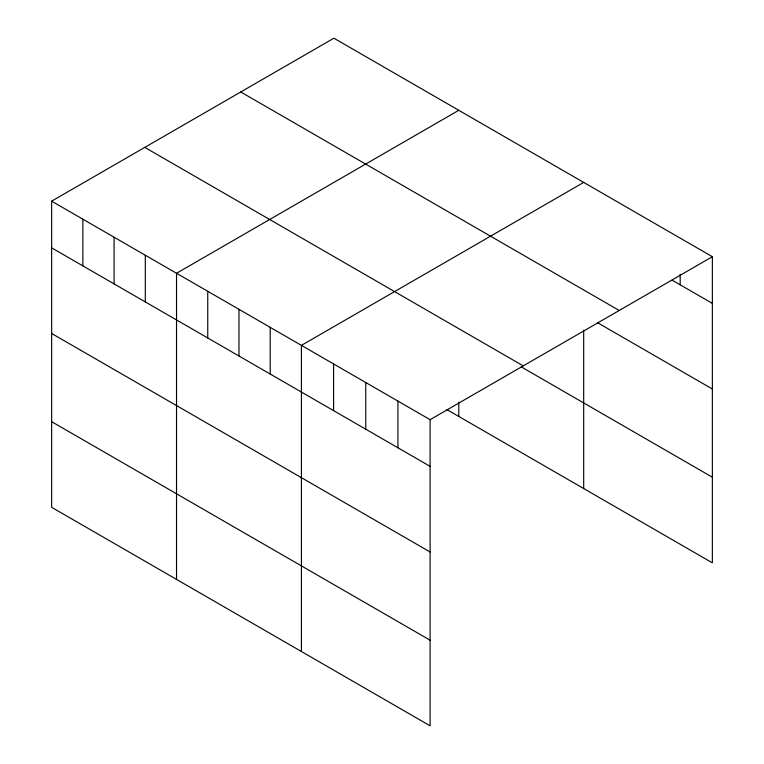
<?xml version="1.0" encoding="UTF-8"?>
<svg xmlns="http://www.w3.org/2000/svg" width="764" height="764" viewBox="0 0 764 764"><rect width="100%" height="100%" fill="white"/><g stroke="black" fill="none" stroke-linecap="round" stroke-linejoin="round"><path stroke-width="1.15" d="M51.637 201.161L430.094 419.665L430.094 725.8L51.637 507.296L51.637 201.161L333.906 38.2L712.363 256.704L712.363 562.839L446.711 409.466M458.792 110.302L176.532 273.273L176.532 579.408M583.686 182.415L301.417 345.376L301.417 651.511M430.094 419.665L712.363 256.704M672.148 280.168L712.363 303.384M240.755 91.976L619.212 310.48M597.763 322.838L712.363 389M144.788 147.385L523.244 365.889M521.239 366.873L712.363 477.213M51.637 247.842L430.094 466.346M51.637 333.467L430.094 551.971M51.637 421.68L430.094 640.184M680.189 274.305L680.189 284.81M583.686 330.21L583.686 488.549M458.792 402.17L458.792 416.437M397.929 401.09L397.929 447.771M365.755 382.516L365.755 429.206M333.591 363.951L333.591 410.631M270.198 327.345L270.198 374.035M238.979 309.324L238.979 356.005M207.751 291.294L207.751 337.974M145.303 255.243L145.303 301.923M114.084 237.212L114.084 283.902M82.865 219.192L82.865 265.872"/></g></svg>
